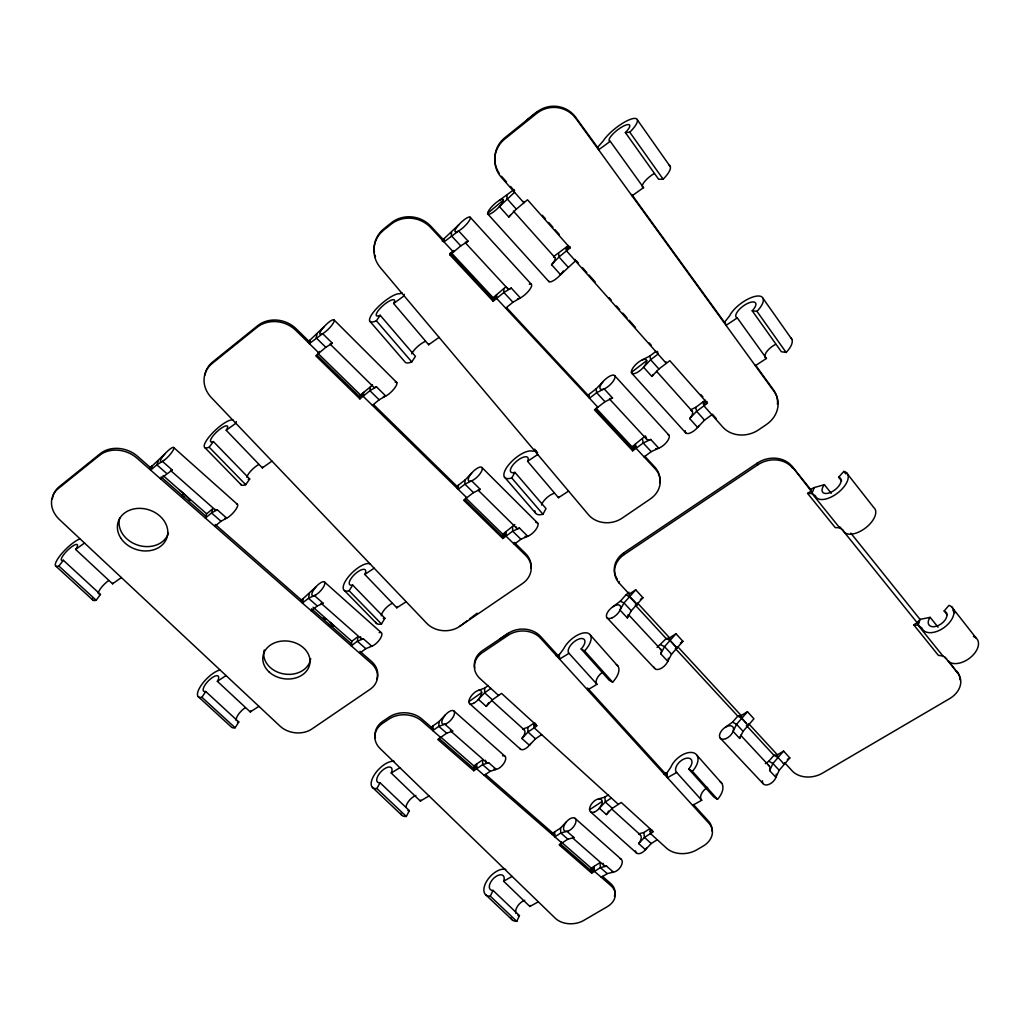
<?xml version="1.0" encoding="UTF-8"?>
<svg xmlns="http://www.w3.org/2000/svg" width="1030" height="1030" viewBox="0 0 1030 1030"><rect width="100%" height="100%" fill="white"/><g stroke="black" fill="none" stroke-linecap="round" stroke-linejoin="round"><path stroke-width="1.5" d="M488.362 685.517L484.654 688.13L484.641 692.791L478.409 699.357L486.199 706.374L492.404 699.821L501.533 693.383L537.094 725.79L528.004 732.034L521.888 738.497L529.394 745.257L535.497 738.819L541.638 734.609M484.229 775.384L490.216 771.29L496.293 769.384L488.709 762.728L482.645 764.659L473.8 770.749L473.864 765.921L440.389 736.772M465.019 480.031L464.916 484.177L473.478 492.598L480.238 489.34L471.663 480.856L464.916 484.177L458.208 489.353L458.35 485.194L465.019 480.031L471.817 472.899M439.025 721.592L438.819 726.343L446.672 733.206L452.698 731.133L444.831 724.232L438.819 726.343L432.793 730.605L433.025 725.854L439.025 721.592L445.192 715.103M505.679 308.163L512.94 302.254L520.356 297.915L511.305 288.091L503.889 292.481L493.164 301.262L449.981 254.964L450.071 253.522L453.535 250.612L453.458 252.041L430.785 227.682A28.634 27.012 18.7 0 0 391.014 224.282L383.508 230.321A28.595 26.883 18.9 0 0 380.418 267.71L588.413 514.678A23.935 20.677 -7.7 0 0 622.159 518.142L650.368 498.919A24.141 20.961 -10 0 0 655.119 468.766L636.077 448.295L635.407 444.278L632.42 449.106L595.327 409.322M451.513 232.355L451.32 235.677L460.771 245.887L468.122 241.213L458.672 230.939A10.442 2.614 -44 0 1 458.917 224.63A10.442 2.614 -44 0 1 470.401 217.922A10.442 2.614 -44 0 1 458.736 230.9L444.007 241.883L444.226 238.535L458.955 224.592M404.301 294.361L404.121 295.855L393.627 303.49L428.647 344.754L439.076 337.351M365.817 648.681L357.384 641.265L357.951 636.695L351.848 641.265L351.269 645.861L357.384 641.265L363.333 638.742L371.766 646.196L365.817 648.681L359.702 653.239M372.474 384.705L370.452 386.817L369.899 390.692L359.908 398.906L315.759 355.801L325.802 347.316L332.342 343.222L322.673 333.669L309.335 343.608L310.197 339.887L324.205 326.574M329.574 622.069L332.033 623.871L331.647 626.498L329.175 624.682M359.908 398.906L360.513 395.005L370.452 386.817M309.309 593.808L308.524 598.276L302.382 603.039L303.193 598.546L315.85 586.946M319.339 351.475L318.991 353.058L295.842 330.398A28.08 24.913 20.8 0 0 257.088 327.308L212.129 363.526A27.849 24.179 20.9 0 0 211.382 397.632L426.793 623.343A23.033 19.055 2.3 0 0 459.573 626.459L522.455 583.572A23.381 19.737 -1 0 0 525.57 555.299L506.013 536.154L505.936 531.866L502.82 536.694L464.775 499.499M316.983 334.106L316.146 337.814L325.802 347.316M236.346 421.566L235.844 423.266L226.201 430.257L262.367 467.89L271.959 461.092M220.987 521.257L211.562 512.966L212.811 508.704L206.644 513.79L205.369 518.064L211.562 512.966L217.253 509.773L226.703 518.116L220.987 521.257L214.807 526.33L215.322 524.502L302.73 601.134M946.686 658.891L942.901 655.968L918.206 625.313L920.048 619.378L850.806 533.128M182.992 493.022L182.194 495.443A58.62 47.663 17.8 0 1 184.37 497.451M510.7 917.614A16.197 9.219 -47.9 0 0 516.803 921.348L519.429 915.593L493.035 890.422A9.476 5.202 -47.5 0 1 489.984 883.637A9.476 5.202 -47.5 0 1 499.267 874.972A9.476 5.202 -47.5 0 1 503.979 880.199L503.619 881.217L529.884 906.503L530.231 905.486M839.978 526.819L839.63 527.785L835.227 527.605L807.597 493.396L811.138 491.065L792.019 466.32A25.287 21.463 -17.9 0 0 757.217 463.152L624 552.698A24.192 20.291 -8.5 0 0 617.369 579.285M158.363 460.693L156.843 464.813L150.638 470.118L152.183 465.972L165.315 453.445M846.338 472.577L873.762 507.533A19.261 10.055 -37.2 0 1 865.071 528.3A19.261 10.055 -37.2 0 1 843.158 530.296L839.63 527.785L811.975 493.46L814.228 487.576L824.373 484.692L831.262 493.319M534.853 510.867A19.055 7.995 -40.6 0 0 542.965 514.24L546.016 508.588L514.936 472.358A11.175 4.39 -40.7 0 1 511.112 467.826A11.175 4.39 -40.7 0 1 522.171 457.655A11.175 4.39 -40.7 0 1 527.978 460.333L527.553 461.286L558.453 497.696L558.852 496.73M400.657 813.275A17.059 8.279 -46.6 0 0 406.309 816.468L409.373 810.674L380.057 782.736A9.991 4.622 -46.3 0 1 377.688 776.388A9.991 4.622 -46.3 0 1 387.512 767.299A9.991 4.622 -46.3 0 1 391.632 771.998L391.181 773.002L420.356 801.083L420.794 800.065M765.316 763.681L768.831 761.222L773.942 755.299L777.367 754.823L783.585 751.102L789.83 757.913L779.182 770.286L775.925 777.367L769.629 770.595A8.33 5.047 -42.7 0 0 768.38 765.251M769.629 770.595L772.912 763.513L783.585 751.102M516.803 921.348L490.306 896.19L493.035 890.422M747.484 711.73L736.553 724.309L733.103 731.416L739.643 738.433L743.068 731.326L753.947 718.786L747.484 711.73L741.201 715.567L737.776 716.133L732.549 722.146L725.442 727.206M375.551 621.991A18.36 7.416 -43.7 0 0 381.499 624L384.885 618.245L352.659 585.04A10.764 4.069 -43.5 0 1 350.316 579.774A10.764 4.069 -43.5 0 1 360.989 569.951A10.764 4.069 -43.5 0 1 365.264 573.452L364.762 574.431L396.82 607.803L397.297 606.812M657.089 647.432L666.191 638.6L669.603 637.853L675.989 633.746L682.929 641.317L671.534 654.192L667.8 661.35L660.771 653.805A8.781 4.519 -42.9 0 0 659.973 648.707M660.771 653.805L664.543 646.66L675.989 633.746M198.108 696.538L231.196 726.871A17.922 6.837 -46.1 0 0 235.136 727.772L238.793 721.966L205.743 691.503A10.493 3.747 -45.8 0 1 204.648 685.594A10.493 3.747 -45.8 0 1 214.961 676.118A10.493 3.747 -45.8 0 1 217.922 680.315L217.356 681.319L250.251 711.936L250.792 710.919M406.309 816.468L376.877 788.529L380.057 782.736M635.742 589.842L624.013 602.936L620.047 610.108L627.347 617.948L631.274 610.777L642.952 597.722L635.742 589.842L629.291 594.104L629.639 596.653C645.746 615.296 633.308 597.4 625.905 594.954L620.292 601.211L612.94 606.709M428.647 344.754L429.162 343.827M560.23 843.827L591.529 871.045L594.091 866.397L594.49 871.367L610.777 885.543A20.227 14.742 -4.1 0 1 607.224 906.722L583.74 920.434A20.111 14.562 -3.3 0 1 555.273 918.232L380.237 748.668A23.523 18.386 3.2 0 1 382.787 723.202L388.967 719.056A23.561 18.463 3 0 1 421.824 721.064L440.647 737.454M542.965 514.24L511.743 477.984L514.936 472.358M553.265 834.274L554.604 831.931L560.513 828.068L566.358 821.876M393.627 303.49L394.168 302.575A11.897 3.283 -41 0 0 389.173 301.133A11.897 3.283 -41 0 0 377.353 311.91A11.897 3.283 -41 0 0 380.199 315.309L415.438 356.38L411.781 361.916A20.265 6.219 -40.9 0 1 404.932 361.891L369.719 321.128M665.406 775.178L670.723 767.363A16.956 9.888 -42 0 1 692.572 752.57A16.956 9.888 -42 0 1 692.392 771.303L717.498 799.344A16.725 10.107 -42 0 0 719.867 781.461M439.076 738.484L473.826 768.702L476.697 763.964L476.645 768.792L561.955 843.042M262.367 467.89L262.959 466.925M381.499 624L349.131 590.782L352.659 585.04M431.531 728.236L433.025 725.854L430.913 728.236M226.201 430.257L226.832 429.304A11.433 3.038 -43 0 0 223.484 426.832A11.433 3.038 -43 0 0 212.09 437.209A11.433 3.038 -43 0 0 213.377 441.561L249.724 479.002L245.719 484.692A19.493 5.742 -43.1 0 1 240.492 483.675M235.136 727.772L201.944 697.31L205.743 691.503M63.358 560.269L100.451 594.465L96.176 600.245L58.903 566.037L63.358 560.269A11.137 2.807 -44.6 0 1 63.371 555.106A11.137 2.807 -44.6 0 1 74.353 545.102A11.137 2.807 -44.6 0 1 76.323 548.462L75.628 549.441L112.553 583.804L113.21 582.813M557.745 656.831L563.616 648.874A17.909 8.806 -41.9 0 1 586.302 632.819A17.909 8.806 -41.9 0 1 584.589 650.896L612.631 682.208A17.665 9.103 -41.9 0 0 616.339 664.685M456.715 487.615L458.35 485.194M411.781 361.916L376.375 320.806L380.199 315.309M301.494 600.966L303.193 598.546L300.824 600.245M450.071 253.522L493.164 299.743L496.589 294.889L496.627 298.43L597.838 407.21M938.047 627.219L930.18 617.343L929.433 618.386A10.673 6.296 -35.8 0 0 932.266 626.691A10.673 6.296 -35.8 0 0 944.871 620.33A10.673 6.296 -35.8 0 0 944.162 610.957L948.978 605.344A18.463 10.905 -35.8 0 1 945.913 626.124A18.463 10.905 -35.8 0 1 921.927 628.146L918.206 625.313L917.164 622.738L840.75 527.836M317.24 355.298L360.165 397.245L363.706 392.366L363.127 396.267L466.783 497.748M245.719 484.692L209.193 447.213L213.377 441.561M442.334 241.097L444.226 238.535L442.424 240.969M824.373 484.692L823.562 485.761A11.291 5.626 -37.6 0 0 825.725 493.512A11.291 5.626 -37.6 0 0 838.652 486.224A11.291 5.626 -37.6 0 0 838.665 477.251L843.84 471.392L845.797 473.89M308.343 342.333L310.197 339.887M150.264 468.418L152.183 465.972L149.865 467.813M657.243 839.72L651.218 843.544L645.437 849.673L638.639 843.57L644.445 837.416L653.368 831.738L621.27 802.486L612.296 808.331L606.413 814.563L599.383 808.241L605.292 801.984L611.369 798.005M711.846 414.755L704.533 420.163L697.619 427.45L689.675 418.592L696.615 411.292L707.456 403.232L669.809 360.68L658.904 369.01L651.836 376.426L643.557 367.208L650.651 359.753L658.041 354.075L657.488 351.436M667.813 434.48A9.579 3.991 -42.7 0 1 667.698 440.75A9.579 3.991 -42.7 0 1 658.762 448.179L650.741 439.462L643.196 442.99L632.69 450.818L594.439 409.811L605.009 401.726L612.528 397.979L604.159 388.902A9.811 3.644 -43.1 0 1 603.104 381.564A9.811 3.644 -43.1 0 1 615 376.452A9.811 3.644 -43.1 0 1 604.224 388.877L596.653 392.7L589.482 398.224L589.018 394.348L596.151 388.851L603.142 381.512M514.253 544.213L520.91 539.269L527.721 536.244L519.481 528.107L512.67 531.158L502.846 538.523L502.782 534.222L514.781 524.553M632.69 450.818L632.047 446.788L645.424 435.896M493.164 301.262L493.151 297.709L505.91 286.778M575.242 259.47L575.422 260.912L560.552 274.701L551.578 264.71L558.981 256.972L570.079 247.921L569.912 246.492L566.333 249.415M514.549 192.275L499.421 206.579L508.794 217.021L516.326 209.142L527.502 199.781L570.079 247.921M552.299 834.068L554.604 831.931L554.861 836.862L560.796 832.987L566.938 831.352L574.032 837.583L567.878 839.18L559.135 844.87L591.696 873.157L600.387 867.621L606.567 866.127L613.417 872.14L607.236 873.607L601.353 877.341M625.905 594.954L629.034 592.237M160.461 478.718L172.268 470.053L162.431 461.363L156.843 464.813L166.667 473.452M499.331 200.399L513.352 190.035M487.628 213.39L503.297 200.155A10.532 2.678 -43.7 0 0 491.477 207.043A10.532 2.678 -43.7 0 0 491.619 213.171A10.532 2.678 -43.7 0 0 503.297 200.155M449.981 254.964L460.771 245.887M360.165 397.245L363.371 394.606M493.164 299.743L496.615 296.923M372.384 405.331L379.143 399.795L385.774 396.009L376.504 386.855A9.824 2.768 -45.5 0 1 373.542 386.971L330.643 344.625M553.548 256.612L568.496 245.526M566.217 248.449L568.032 246.981L566.114 247.47L566.487 250.844L666.281 363.371L665.934 361.775M598.379 148.539L575.731 117.33A27.54 27.179 -37.9 0 0 536.437 112.334L504.829 137.724A27.192 26.857 -4.6 0 0 495.778 165.856M311.15 610.713L317.292 605.988L323.163 603.284L314.395 595.546L308.524 598.276L317.292 605.988M642.166 359.959L649.891 356.007L656.033 351.294M473.478 492.598L463.603 500.194L502.846 538.523M631.377 372.384L646.711 360.616A9.888 3.721 -42.6 0 0 634.506 365.869A9.888 3.721 -42.6 0 0 635.922 373.079A9.888 3.721 -42.6 0 0 646.711 360.616M526.381 120.407L536.437 112.334M459.573 626.459L467.118 620.768M469.629 618.876L477.173 613.198M502.82 536.694L505.975 534.325M632.227 447.96L635.6 445.449M632.42 449.106L635.793 446.582M690.486 409.824L695.662 407.391L705.28 400.219M703.529 404.185L707.018 401.584L702.962 401.945L703.941 405.833L722.7 426.987A26.832 23.445 -19.4 0 0 758.737 429.755L766.346 424.579A26.909 23.51 -20.1 0 0 774.161 391.632L575.925 118.553A27.591 27.231 -37 0 0 536.54 113.545L504.855 138.973A27.256 26.896 -4.5 0 0 501.507 177.572L523.884 202.807L523.819 201.455M644.098 456.921L651.205 451.642L658.762 448.179M632.021 195.816L643.544 187.627L610.249 141.342L598.61 149.801L598.057 146.827L603.284 140.878A22.325 6.206 -38.1 0 1 631.12 119.094A22.325 6.206 -38.1 0 1 629.781 132.213L663.14 179.194A21.939 6.772 -37.7 0 0 669.204 165.379M75.628 549.441L84.512 543.029M468.83 701.675L481.667 692.572M490.821 688.413L484.641 692.791L492.404 699.821M112.553 583.804L121.398 577.573M446.672 733.206L437.789 739.463L473.8 770.749M522.88 728.957L527.849 727.309L533.978 723.086L535.51 723.433L534.029 724.463M473.864 765.921L482.671 759.844L482.645 764.659L490.216 771.29M534.081 725.802L536.025 724.451M473.826 768.702L476.671 766.745M629.291 594.104L619.326 583.289A24.231 20.317 -8.5 0 1 624.244 554.526L757.732 464.865A25.325 21.488 -17.8 0 1 792.598 468.032M559.432 657.166L540.505 636.36A22.493 18.36 -1.8 0 0 508.254 633.308L482.516 650.587A22.351 18.115 -0.6 0 0 474.791 668.045M726.047 325.351L737.274 317.897L766.449 358.453L755.338 365.689M527.553 461.286L537.75 454.526M364.762 574.431L374.16 568.2M217.356 681.319L226.059 675.577M640.377 599.409L642.952 597.722M598.559 798.894L604.842 797.143L608.473 794.761M589.521 809.735L602.138 801.469M558.453 497.696L568.573 491.117M396.82 607.803L406.168 601.739M250.251 711.936L258.903 706.335M680.379 642.952L682.929 641.317M638.806 833.798L643.853 832.523L649.866 828.674L650.484 833.566L666.539 848.166A22.184 16.506 -7.2 0 0 696.756 849.853L703.014 846.184A22.222 16.557 -7.5 0 0 708.859 823.202L540.608 638.278A22.531 18.386 -1.8 0 0 508.279 635.227L482.504 652.531A22.39 18.128 -0.6 0 0 479.993 678.564L498.584 695.469M591.696 873.157L591.31 868.174L599.975 862.638L600.387 867.621L607.236 873.607M650.213 831.493L652.132 830.27M591.413 869.629L594.207 867.839M591.529 871.045L594.323 869.256M587.602 689.933L596.988 684.306L569.011 653.329L559.56 659.11L559.264 654.539L556.355 655.788L559.264 654.539M391.181 773.002L399.898 767.711M942.901 655.968L938.407 655.389L913.739 624.824L917.164 622.738L920.048 619.378L930.18 617.343M500.078 638.793L508.254 633.308M420.356 801.083L429.008 795.92M787.345 759.38L789.83 757.913M376.504 386.855L369.899 390.692L379.143 399.795M692.611 805.344L701.726 800.259L676.646 772.487L667.466 777.702L666.771 772.912L663.745 774.006M503.619 881.217L512.103 876.414M529.884 906.503L538.33 901.817M792.019 466.32L810.533 489.327L814.228 487.576M663.835 774.084L666.771 772.912M478.499 690.383L484.654 688.13M402.151 293.035L399.756 293.743A20.6 5.691 -41 0 0 374.972 310.313A20.6 5.691 -41 0 0 376.375 320.806M536.269 450.651L532.497 451.179A19.338 7.596 -40.7 0 0 508.163 465.483A19.338 7.596 -40.7 0 0 511.743 477.984M610.249 141.342L609.631 141.252A12.901 3.579 -38.1 0 1 615.103 131.93A12.901 3.579 -38.1 0 1 628.442 124.553A12.901 3.579 -38.1 0 1 625.365 132.535L629.781 132.213M663.14 179.194L658.634 179.284L625.365 132.535M807.597 493.396L811.975 493.46L815.425 495.855A19.544 9.733 -37.6 0 0 839.244 491.709A19.544 9.733 -37.6 0 0 843.84 471.392M913.739 624.824L918.206 625.313M737.274 317.897L736.579 317.652A12.064 4.777 -36.5 0 1 740.931 307.867A12.064 4.777 -36.5 0 1 754.192 302.048A12.064 4.777 -36.5 0 1 752.209 310.79L756.96 311.343L786.148 352.453A20.536 8.691 -36.1 0 0 790.564 337.737M786.148 352.453L781.332 351.706L752.209 310.79M643.544 187.627L642.913 187.499A12.682 3.914 -37.7 0 1 654.127 173.607M766.449 358.453L765.741 358.183A11.871 5.021 -36.1 0 1 775.667 344.355M620.292 601.211L624.013 602.936L631.274 610.777M676.131 647.6L677.006 648.024L670.041 640.467L666.191 638.6L635.253 605.086M660.719 644.767L664.543 646.66L671.534 654.192M747.883 725.094L741.793 718.271L737.776 716.133L675.294 648.462M732.549 722.146L736.553 724.309L743.068 731.326M783.341 763.822L784.293 764.35L778.036 757.565L773.942 755.299L746.377 725.455M768.831 761.222L772.912 763.513L779.182 770.286M569.011 653.329L568.534 652.865A10.351 5.086 -41.9 0 1 573.247 642.488A10.351 5.086 -41.9 0 1 583.959 639.192A10.351 5.086 -41.9 0 1 581.165 648.964L584.589 650.896M612.631 682.208L609.129 680.173L581.165 648.964M676.646 772.487L676.118 771.959A9.798 5.704 -42 0 1 680.045 761.543A9.798 5.704 -42 0 1 690.731 759.02A9.798 5.704 -42 0 1 688.722 768.985L692.392 771.303M717.498 799.344L713.777 796.95L688.722 768.985M323.394 617.549L325.866 619.365M432.883 728.583L421.94 719.056A23.51 18.437 3 0 0 389.147 717.047L382.967 721.193A23.484 18.373 3.2 0 0 375.422 738.098M485.439 774.38L554.745 834.776M602.344 876.247L610.584 883.418A20.201 14.729 -4.1 0 1 614.395 896.332M561.273 842.025L591.31 868.174M567.878 839.18L560.796 832.987L560.513 828.068M163.126 475.577L206.644 513.79M313.094 607.249L351.848 641.265M151.294 468.354L137.608 456.354A27.282 22.415 20.7 0 0 100.283 453.625L59.199 486.727A27.063 21.785 20.6 0 0 52.44 498.79M161.092 476.954L205.91 516.249M311.472 608.794L351.513 643.905M359.934 651.295L371.495 661.427A22.583 18.076 5.7 0 1 376.671 679.633M486.405 762.355L450.432 730.811A8.575 3.824 -48.7 0 0 452.698 731.133M572.809 838.098L604.108 865.548M215.373 510.005L170.465 470.388A9.605 2.202 -47.2 0 0 172.268 470.053M361.182 638.652L321.09 603.271A9.077 3.116 -47.8 0 0 323.163 603.284M453.779 710.88L504.855 756.136M574.998 818.296L621.154 859.2M173.632 447.484L237.389 504.327M324.373 581.899L381.306 632.665M469.641 703.67L520.614 749.286M590.576 811.898L636.617 853.098M535.497 738.819L528.004 732.034L527.849 727.309M612.296 808.331L605.292 801.984L604.842 797.143M651.218 843.544L644.445 837.416L643.853 832.523M492.108 700.812L524.025 729.678M611.588 808.872L640.068 834.635M618.373 804.379L534.158 727.798L533.978 723.086M55.569 565.882L92.7 599.923M372.409 787.371L401.777 815.206M485.568 894.632L512.026 919.7M309.708 342.024L296.241 328.84A28.029 24.875 20.9 0 0 257.564 325.75L212.695 361.916A27.797 24.154 21 0 0 204.906 375.1M373.748 404.777L458.273 487.589M514.202 542.385L525.506 553.458A23.342 19.725 -1 0 1 531.029 568.148M317.716 353.135L360.513 395.005M466.011 498.25L502.782 534.222M520.91 539.269L512.67 531.158L512.567 526.884M478.1 490.138L516.12 527.656M334.196 320.085A10.03 2.395 -45.5 0 1 324.386 332.561A10.03 2.395 -45.5 0 1 322.545 328.531A10.03 2.395 -45.5 0 1 334.196 320.085L396.833 382.594M482.104 467.672A9.45 3.386 -45.4 0 1 473.414 479.967A9.45 3.386 -45.4 0 1 470.311 474.804A9.45 3.386 -45.4 0 1 482.104 467.672L537.776 523.214M596.988 684.306L596.499 683.817A10.21 5.266 -41.9 0 1 601.649 672.886M701.726 800.259L701.198 799.705A9.669 5.845 -42 0 1 707.597 787.396M204.919 447.677L241.329 484.95M344.406 590.499L376.697 623.562M606.773 617.537L654.617 668.38M720.06 737.931L762.985 783.547M444.097 240.466L430.913 226.291A28.582 26.973 18.8 0 0 391.22 222.892L383.739 228.918A28.544 26.844 19.1 0 0 374.418 252.53M506.721 307.803L589.276 396.576M644.806 456.277L654.81 467.041A24.102 20.935 -10 0 1 659.676 482.722M451.256 252.723L493.151 297.709M596.125 408.24L632.047 446.788M628.648 614.82L660.874 649.479M740.557 735.137L769.371 766.114M465.689 243.132L507.674 288.632M609.709 399.228L646.75 439.359M512.94 302.254L503.889 292.481L503.825 288.954M605.009 401.726L596.653 392.7L596.151 388.851M651.205 451.642L643.196 442.99L642.488 438.986M637.583 603.104L669.603 637.853L670.041 640.467L676.813 647.922M677.624 646.57L741.201 715.567L741.793 718.271L745.849 722.815M748.746 723.755L777.367 754.823L778.036 757.565M784.693 762.767L792.212 770.916A22.209 16.815 -12.3 0 0 822.468 773.157L949.454 698.739A23.214 17.639 -17.7 0 0 957.733 673.118L948.978 661.312M470.169 217.214L531.39 284.344M614.575 375.551L668.779 434.995M587.435 687.963L667.17 775.667M693.357 804.482L708.498 821.129A22.197 16.544 -7.5 0 1 712.013 831.056M487.898 214.098L548.926 281.602M631.828 373.285L685.838 433.012M513.391 211.073L554.835 257.461M656.548 371.289L692.07 411.034M516.326 209.142L506.992 198.674L506.902 195.494M567.916 266.989L558.981 256.972L558.646 253.573M658.904 369.01L650.651 359.753L649.891 356.007M704.533 420.163L696.615 411.292L695.662 407.391M501.481 176.259L506.49 181.898M510.494 186.417L514.498 190.936L514.459 190.048M576.298 260.654L578.409 263.049M582.645 267.813L586.868 272.59M588.98 274.971L595.327 282.13M609.078 297.631L611.189 300.013M616.481 305.987L619.648 309.554M622.815 313.133L627.051 317.909M629.163 320.291L635.51 327.45M649.248 342.951L651.372 345.346M712.4 414.202L716.339 418.644M590.37 635.072L618.064 666.32M696.937 755.273L721.76 783.289M542.282 215.244L545.475 218.849M548.655 222.454L552.917 227.27M555.041 229.664L559.29 234.48M700.76 394.503L702.846 396.859M504.417 477.032L535.497 513.017M534.57 449.132L537.66 452.801M332.033 623.871L334.068 626.343M944.806 657.063L957.733 673.118M838.665 477.251L841.6 480.984M944.162 610.957L947.111 614.691M952.892 610.314L954.849 612.811M951.63 606.812L976.092 637.995M631.712 194.477L725.571 323.819L724.927 321.733L729.588 315.862A20.87 8.266 -36.5 0 1 756.162 296.189A20.87 8.266 -36.5 0 1 756.96 311.343M755.75 365.393L773.607 389.997A26.857 23.471 -20.1 0 1 777.444 404.314M637.377 119.905L670.35 166.731M763.114 298.494L791.993 339.514M810.533 489.327L811.975 493.46M757.217 463.152L757.732 464.865M624 552.698L624.244 554.526M619.082 581.435L619.326 583.289M490.306 896.19A16.403 9 -47.5 0 1 486.495 881.525A16.403 9 -47.5 0 1 505.794 869.397M606.567 866.127A8.034 4.519 -49.8 0 1 603.039 863.307M620.06 858.685A8.008 4.545 -49.9 0 1 620.832 866.513A8.008 4.545 -49.9 0 1 612.052 872.075M502.524 755.775A8.42 4.03 -49 0 1 503.928 763.307A8.42 4.03 -49 0 1 493.975 768.985M409.373 810.674A9.862 4.777 -46.6 0 1 407.854 810.584M405.936 807.34A9.862 4.777 -46.6 0 1 415.863 795.443M376.877 788.529A17.291 8.008 -46.3 0 1 374.482 774.612A17.291 8.008 -46.3 0 1 394.361 761.402M488.709 762.728A8.446 4.004 -48.9 0 1 485.568 760.243M519.429 915.593A9.36 5.317 -47.9 0 1 517.871 915.387M515.888 913.456A9.36 5.317 -47.9 0 1 524.759 900.323M574.032 837.583A8.15 4.378 -49.5 0 1 572.68 837.545M488.555 702.795A8.588 3.875 -48.1 0 1 486.199 706.374M638.948 834.158A8.047 4.558 -49 0 1 638.639 843.57M646.634 847.973A8.021 4.596 -49.1 0 1 639.926 853.51A8.021 4.596 -49.1 0 1 635.471 850.896M522.983 729.292A8.459 4.043 -48.3 0 1 521.888 738.497M608.55 811.061A8.15 4.429 -48.8 0 1 606.413 814.563M530.695 743.493A8.433 4.081 -48.4 0 1 524.566 749.106A8.433 4.081 -48.4 0 1 519.944 748.437M249.724 479.002A11.266 3.322 -43.1 0 1 248.217 479.362M246.775 477.238A11.266 3.322 -43.1 0 1 258.685 464.53M209.193 447.213A19.789 5.253 -43 0 1 210.712 434.982A19.789 5.253 -43 0 1 233.128 420.124M349.131 590.782A18.63 7.043 -43.5 0 1 348.307 576.942A18.63 7.043 -43.5 0 1 370.465 564.041M535.858 522.455A9.231 3.721 -45.3 0 1 535.497 530.102A9.231 3.721 -45.3 0 1 525.081 536.398M519.481 528.107A9.257 3.682 -45.3 0 1 515.85 526.6M395.211 382.194A9.785 2.833 -45.5 0 1 393.743 389.224A9.785 2.833 -45.5 0 1 383.366 396.55M384.885 618.245A10.609 4.287 -43.7 0 1 383.289 618.399M381.306 615.76A10.609 4.287 -43.7 0 1 392.16 603.4M332.342 343.222A9.991 2.459 -45.5 0 1 330.025 343.917M480.238 489.34A9.412 3.438 -45.3 0 1 478.783 489.714M699.022 425.57A9.656 4.069 -42.1 0 1 690.01 433.076A9.656 4.069 -42.1 0 1 685.323 430.72M653.303 374.534A9.849 3.772 -42.5 0 1 651.836 376.426M510.404 215.077A10.48 2.755 -43.6 0 1 508.794 217.021M553.973 257.178A10.3 3.077 -43.3 0 1 551.578 264.71M563.268 270.967A10.261 3.142 -43.2 0 1 554.681 279.877A10.261 3.142 -43.2 0 1 548.578 280.804M691.066 410.558A9.682 4.017 -42.2 0 1 689.675 418.592M499.293 173.413A27.192 26.857 -4.6 0 1 496.125 167.002M375.487 257.049A28.544 26.844 19.1 0 1 374.843 254.809M511.305 288.091A10.21 3 -43.7 0 1 507.391 287.834M657.076 448.617A9.579 3.991 -42.7 0 1 655.711 448.565M650.741 439.462A9.605 3.94 -42.7 0 1 646.338 437.068M529.317 284.228A10.171 3.064 -43.6 0 1 528.866 290.705A10.171 3.064 -43.6 0 1 517.498 298.752M468.122 241.213A10.39 2.678 -44 0 1 465.354 242.217M411.717 353.831A11.716 3.592 -40.9 0 1 425.326 341.394M612.528 397.979A9.772 3.695 -43 0 1 609.528 398.507M541.523 505.048A11.008 4.622 -40.6 0 1 554.282 493.28M100.451 594.465A10.97 3.064 -44.9 0 1 99.202 594.645M98.198 593.409A10.97 3.064 -44.9 0 1 108.446 580.753M238.793 721.966A10.351 3.953 -46.1 0 1 237.441 721.979M236.089 720.433A10.351 3.953 -46.1 0 1 245.101 707.867M201.944 697.31A18.167 6.489 -45.8 0 1 200.799 685.928A18.167 6.489 -45.8 0 1 219.763 670.092M363.333 638.742A8.935 3.348 -48 0 1 360.629 636.746M379.143 632.587A8.91 3.386 -48.1 0 1 380.263 638.664A8.91 3.386 -48.1 0 1 370.53 646.377M58.903 566.037A19.274 4.854 -44.6 0 1 59.83 555.943A19.274 4.854 -44.6 0 1 79.735 538.999M236.604 504.198A9.412 2.549 -47.4 0 1 234.042 511.846A9.412 2.549 -47.4 0 1 224.798 518.322M217.253 509.773A9.45 2.485 -47.3 0 1 215.051 509.399M96.176 600.245A18.978 5.292 -44.9 0 1 92.314 598.379M168.457 533.038A25.505 20.755 17.9 0 1 138.149 545.231A25.505 20.755 17.9 0 1 119.725 518M310.661 658.569A23.626 18.888 8.8 0 1 283.533 673.878A23.626 18.888 8.8 0 1 264.285 649.994M179.516 490.177A58.465 47.586 17.9 0 1 190.112 500.4M973.414 636.463A18.218 11.15 -35.2 0 1 972.41 655.737A18.218 11.15 -35.2 0 1 948.334 661.286M627.978 614.794A8.922 4.352 -43 0 1 627.347 617.948M668.341 658.17A8.755 4.558 -42.9 0 1 662.058 667.839A8.755 4.558 -42.9 0 1 654.179 667.208M740.081 736.733A8.459 4.905 -42.8 0 1 739.643 738.433M776.221 774.122A8.304 5.073 -42.7 0 1 769.668 784.088A8.304 5.073 -42.7 0 1 762.355 780.766M956.922 671.187A23.162 17.626 -17.7 0 1 959.973 679.813M99.524 455.376L58.362 488.516A27.115 21.81 20.6 0 0 59.547 519.661L280.096 726.176A22.338 17.446 7.4 0 0 311.936 728.97L370.015 689.379A22.621 18.089 5.7 0 0 371.289 663.397L136.913 458.105A27.334 22.441 20.7 0 0 99.524 455.376M446.402 723.652A8.601 3.785 -48.7 0 0 454.372 711.691A8.601 3.785 -48.7 0 0 443.814 716.906A8.601 3.785 -48.7 0 0 446.402 723.652M568.521 830.901A8.176 4.352 -49.5 0 0 575.706 819.198A8.176 4.352 -49.5 0 0 565.097 823.627A8.176 4.352 -49.5 0 0 568.521 830.901M594.671 811.898A8.176 4.403 -48.8 0 0 601.79 800.22A8.176 4.403 -48.8 0 0 591.027 804.765A8.176 4.403 -48.8 0 0 594.671 811.898M473.555 703.323A8.613 3.837 -48.1 0 0 481.461 691.388A8.613 3.837 -48.1 0 0 470.736 696.731A8.613 3.837 -48.1 0 0 473.555 703.323M163.899 460.449A9.643 2.137 -47.1 0 0 173.903 448.011A9.643 2.137 -47.1 0 0 163.654 455.376A9.643 2.137 -47.1 0 0 163.899 460.449M315.927 594.799A9.103 3.064 -47.8 0 0 324.836 582.581A9.103 3.064 -47.8 0 0 314.356 588.812A9.103 3.064 -47.8 0 0 315.927 594.799M120.948 538.304A25.621 20.806 17.8 0 0 164.607 542.218A25.621 20.806 17.8 0 0 142.217 508.485A25.621 20.806 17.8 0 0 120.948 538.304M269.113 671.972A23.729 18.926 8.8 0 0 308.987 666.796A23.729 18.926 8.8 0 0 281.1 641.162A23.729 18.926 8.8 0 0 269.113 671.972M612.296 617.743A8.961 4.313 -43 0 0 620.292 605.846A8.961 4.313 -43 0 0 608.048 611.537A8.961 4.313 -43 0 0 612.296 617.743M725.79 738.665A8.485 4.88 -42.8 0 0 732.974 726.987A8.485 4.88 -42.8 0 0 720.82 731.776A8.485 4.88 -42.8 0 0 725.79 738.665"/></g></svg>
